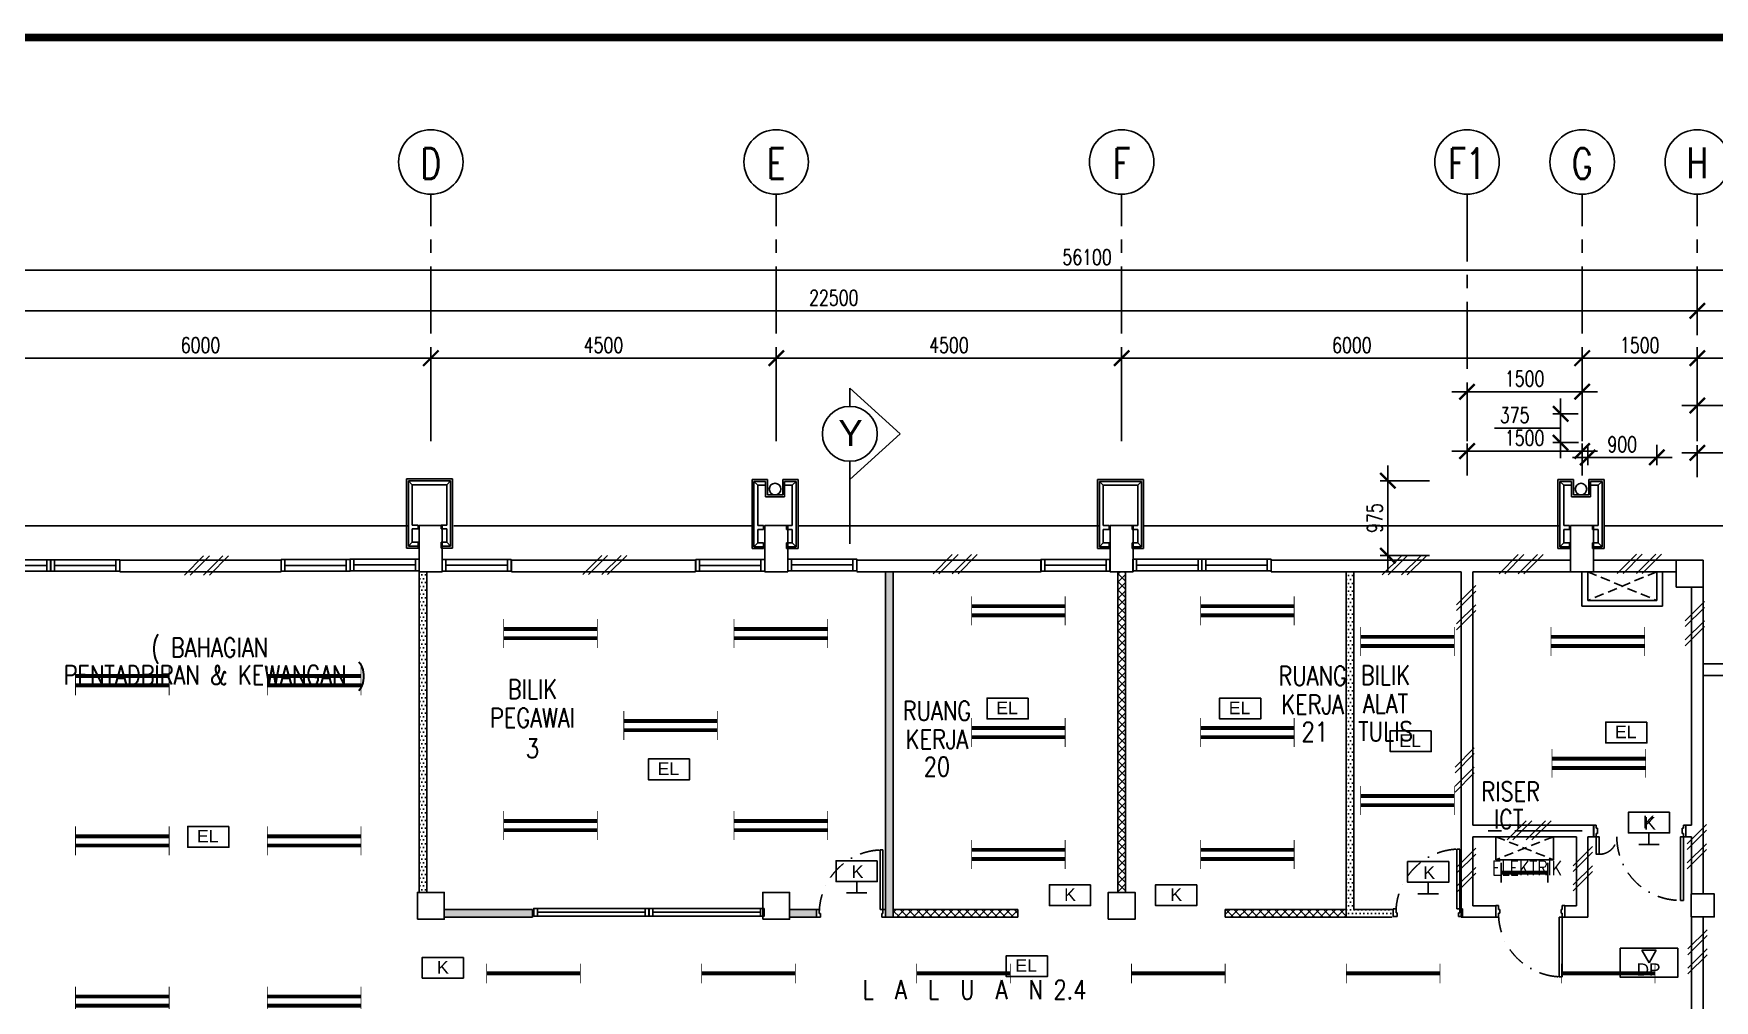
# Model space of a CAD drawing. Header units: inches. Extents: x 202414 to 86860507, y -1223215 to 71840.
# Drawn here: x 223768 to 245666, y 59252 to 71840 of the extents above; entities that cross this region are included whole.
import ezdxf
from ezdxf.enums import TextEntityAlignment as Align

# ---------------------------------------------------------------- set-up
doc = ezdxf.new("R2010")
doc.units = ezdxf.units.IN
doc.header["$MEASUREMENT"] = 0
for name, pattern in [('CENTER', [2, 1.25, -0.25, 0.25, -0.25]), ('DASHDOT', [1, 0.5, -0.25, 0, -0.25]), ('HIDDEN', [0.375, 0.25, -0.125])]:
    doc.linetypes.add(name, pattern=pattern)
for name, color, linetype in [('A-ARR', 4, 'Continuous'), ('A-BUBLE', 8, 'Continuous'), ('A-BUBLETEXT', 7, 'Continuous'), ('A-COLUMN', 3, 'Continuous'), ('A-DIM100', 4, 'Continuous'), ('A-DOOR', 9, 'Continuous'), ('A-ELEV3', 9, 'Continuous'), ('A-HATCH', 8, 'Continuous'), ('A-HIDDEN', 8, 'HIDDEN'), ('A-NOTE', 2, 'Continuous'), ('A-PANEL', 13, 'Continuous'), ('A-PARTITION', 4, 'Continuous'), ('A-PTILE', 8, 'Continuous'), ('A-ROOMSYM', 3, 'Continuous'), ('A-RWDP', 4, 'Continuous'), ('A-SECLINE', 3, 'CENTER'), ('A-TXTBOMBA', 7, 'Continuous'), ('A-WALL', 1, 'Continuous'), ('A-WIN', 9, 'Continuous'), ('A-WLH', 7, 'Continuous'), ('area', 3, 'Continuous'), ('Grid', 8, 'CENTER'), ('lamb(new)', 5, 'Continuous')]:
    doc.layers.add(name, color=color, linetype=linetype)
doc.layers.get('area').off()
doc.styles.add('arial', font='arial.ttf')
doc.styles.add('ARIAL-SPEC', font='arial.ttf', dxfattribs={"height": 200})
doc.styles.add('ROMANS', font='romans.shx', dxfattribs={"width": 0.75, "height": 200})
doc.styles.add('style1', font='romans.shx', dxfattribs={"height": 750})
doc.styles.add('STYLE2', font='romans.shx', dxfattribs={"width": 0.75, "height": 1000})
doc.dimstyles.new('DIM 100', dxfattribs={"dimtxt": 200, "dimasz": 200, "dimexe": 100, "dimexo": 70, "dimgap": 70, "dimtad": 1, "dimtoh": 1, "dimdec": 0, "dimzin": 0, "dimdsep": 46, "dimtxsty": 'ROMANS', "dimblk": 'ARCHTICK', "dimcen": 0.09, "dimdle": 200, "dimclrd": 4, "dimclre": 4, "dimclrt": 2, "dimadec": 0, "dimazin": 0, "dimtfac": 1, "dimtdec": 0, "dimtmove": 1, "dimatfit": 3, "dimfxl": 1, "dimtzin": 0, "dimarcsym": 0})
pattern_1 = [(0, (205174.55, -242907.89), (25, 50), [0, -50])]

# ---------------------------------------------------------------- blocks, each defined once
blk = doc.blocks.new('_ArchTick')
at = {"color": 0, "linetype": 'ByBlock', "const_width": 0.15}
blk.add_lwpolyline([(-0.5, -0.5), (0.5, 0.5)], dxfattribs=at)
blk = doc.blocks.new('*D176')
at = {"layer": 'A-ARR', "color": 4, "lineweight": -2, "transparency": 16777216}
for p, q in [((243662, 66314), (243662, 67089)), ((243893, 66889), (243562, 66889)), ((243327, 66702), (242801, 66702)), ((243662, 66702), (243327, 66702)), ((243895, 66514), (243562, 66514))]:
    blk.add_line(p, q, dxfattribs=at)
at = {"layer": 'DEFPOINTS', "color": 0, "transparency": 16777216}
for p in [(243662, 66889), (243963, 66889), (243965, 66514)]:
    blk.add_point(p, dxfattribs=at)
at = {"layer": 'A-ARR', "color": 4, "lineweight": -2, "transparency": 16777216, "xscale": 200, "yscale": 200, "zscale": 200}
for p, rotation in [((243662, 66889), 90), ((243662, 66514), 270)]:
    blk.add_blockref('_ArchTick', p, dxfattribs=dict(at, rotation=rotation))
at = {"layer": 'A-ARR', "color": 2, "transparency": 16777216, "insert": (243064, 66872), "char_height": 200, "attachment_point": 5, "style": 'ROMANS'}
blk.add_mtext('375', dxfattribs=at)
blk = doc.blocks.new('*D177')
at = {"layer": 'A-ARR', "color": 4, "lineweight": -2, "transparency": 16777216}
for p, q in [((244015, 66485), (244015, 66222)), ((244915, 66485), (244915, 66222)), ((243815, 66322), (245115, 66322))]:
    blk.add_line(p, q, dxfattribs=at)
at = {"layer": 'DEFPOINTS', "color": 0, "transparency": 16777216}
for p in [(244015, 66555), (244915, 66555), (244915, 66322)]:
    blk.add_point(p, dxfattribs=at)
at = {"layer": 'A-ARR', "color": 4, "lineweight": -2, "transparency": 16777216, "xscale": 200, "yscale": 200, "zscale": 200, "rotation": 180}
blk.add_blockref('_ArchTick', (244015, 66322), dxfattribs=at)
at = {"layer": 'A-ARR', "color": 4, "lineweight": -2, "transparency": 16777216, "xscale": 200, "yscale": 200, "zscale": 200}
blk.add_blockref('_ArchTick', (244915, 66322), dxfattribs=at)
at = {"layer": 'A-ARR', "color": 2, "transparency": 16777216, "insert": (244465, 66492), "char_height": 200, "attachment_point": 5, "style": 'ROMANS'}
blk.add_mtext('900', dxfattribs=at)
blk = doc.blocks.new('*D145')
at = {"layer": 'A-DIM100', "color": 4, "lineweight": -2, "transparency": 16777216}
for p, q in [((222943, 67297), (222943, 67714)), ((228943, 67297), (228943, 67714)), ((222743, 67614), (229143, 67614))]:
    blk.add_line(p, q, dxfattribs=at)
at = {"layer": 'DEFPOINTS', "color": 0, "transparency": 16777216}
for p in [(228943, 67614), (222943, 67227), (228943, 67227)]:
    blk.add_point(p, dxfattribs=at)
at = {"layer": 'A-DIM100', "color": 4, "lineweight": -2, "transparency": 16777216, "xscale": 200, "yscale": 200, "zscale": 200, "rotation": 180}
blk.add_blockref('_ArchTick', (222943, 67614), dxfattribs=at)
at = {"layer": 'A-DIM100', "color": 4, "lineweight": -2, "transparency": 16777216, "xscale": 200, "yscale": 200, "zscale": 200}
blk.add_blockref('_ArchTick', (228943, 67614), dxfattribs=at)
at = {"layer": 'A-DIM100', "color": 2, "transparency": 16777216, "insert": (225943, 67784), "char_height": 200, "attachment_point": 5, "style": 'ROMANS'}
blk.add_mtext('6000', dxfattribs=at)
blk = doc.blocks.new('*D146')
at = {"layer": 'A-DIM100', "color": 4, "lineweight": -2, "transparency": 16777216}
for p, q in [((228943, 67297), (228943, 67714)), ((233443, 67297), (233443, 67714)), ((228743, 67614), (233643, 67614))]:
    blk.add_line(p, q, dxfattribs=at)
at = {"layer": 'DEFPOINTS', "color": 0, "transparency": 16777216}
for p in [(233443, 67614), (228943, 67227), (233443, 67227)]:
    blk.add_point(p, dxfattribs=at)
at = {"layer": 'A-DIM100', "color": 4, "lineweight": -2, "transparency": 16777216, "xscale": 200, "yscale": 200, "zscale": 200, "rotation": 180}
blk.add_blockref('_ArchTick', (228943, 67614), dxfattribs=at)
at = {"layer": 'A-DIM100', "color": 4, "lineweight": -2, "transparency": 16777216, "xscale": 200, "yscale": 200, "zscale": 200}
blk.add_blockref('_ArchTick', (233443, 67614), dxfattribs=at)
at = {"layer": 'A-DIM100', "color": 2, "transparency": 16777216, "insert": (231193, 67784), "char_height": 200, "attachment_point": 5, "style": 'ROMANS'}
blk.add_mtext('4500', dxfattribs=at)
blk = doc.blocks.new('*D147')
at = {"layer": 'A-DIM100', "color": 4, "lineweight": -2, "transparency": 16777216}
for p, q in [((233443, 67297), (233443, 67714)), ((237943, 67297), (237943, 67714)), ((238143, 67614), (233243, 67614))]:
    blk.add_line(p, q, dxfattribs=at)
at = {"layer": 'DEFPOINTS', "color": 0, "transparency": 16777216}
for p in [(233443, 67614), (233443, 67227), (237943, 67227)]:
    blk.add_point(p, dxfattribs=at)
at = {"layer": 'A-DIM100', "color": 4, "lineweight": -2, "transparency": 16777216, "xscale": 200, "yscale": 200, "zscale": 200, "rotation": 180}
blk.add_blockref('_ArchTick', (233443, 67614), dxfattribs=at)
at = {"layer": 'A-DIM100', "color": 4, "lineweight": -2, "transparency": 16777216, "xscale": 200, "yscale": 200, "zscale": 200}
blk.add_blockref('_ArchTick', (237943, 67614), dxfattribs=at)
at = {"layer": 'A-DIM100', "color": 2, "transparency": 16777216, "insert": (235693, 67784), "char_height": 200, "attachment_point": 5, "style": 'ROMANS'}
blk.add_mtext('4500', dxfattribs=at)
blk = doc.blocks.new('*D148')
at = {"layer": 'A-DIM100', "color": 4, "lineweight": -2, "transparency": 16777216}
for p, q in [((237943, 67297), (237943, 67714)), ((243943, 67297), (243943, 67714)), ((244143, 67614), (237743, 67614))]:
    blk.add_line(p, q, dxfattribs=at)
at = {"layer": 'DEFPOINTS', "color": 0, "transparency": 16777216}
for p in [(237943, 67614), (237943, 67227), (243943, 67227)]:
    blk.add_point(p, dxfattribs=at)
at = {"layer": 'A-DIM100', "color": 4, "lineweight": -2, "transparency": 16777216, "xscale": 200, "yscale": 200, "zscale": 200, "rotation": 180}
blk.add_blockref('_ArchTick', (237943, 67614), dxfattribs=at)
at = {"layer": 'A-DIM100', "color": 4, "lineweight": -2, "transparency": 16777216, "xscale": 200, "yscale": 200, "zscale": 200}
blk.add_blockref('_ArchTick', (243943, 67614), dxfattribs=at)
at = {"layer": 'A-DIM100', "color": 2, "transparency": 16777216, "insert": (240943, 67784), "char_height": 200, "attachment_point": 5, "style": 'ROMANS'}
blk.add_mtext('6000', dxfattribs=at)
blk = doc.blocks.new('*D149')
at = {"layer": 'A-DIM100', "color": 4, "lineweight": -2, "transparency": 16777216}
for p, q in [((243943, 67297), (243943, 67714)), ((245443, 67297), (245443, 67714)), ((243743, 67614), (245643, 67614))]:
    blk.add_line(p, q, dxfattribs=at)
at = {"layer": 'DEFPOINTS', "color": 0, "transparency": 16777216}
for p in [(245443, 67614), (243943, 67227), (245443, 67227)]:
    blk.add_point(p, dxfattribs=at)
at = {"layer": 'A-DIM100', "color": 4, "lineweight": -2, "transparency": 16777216, "xscale": 200, "yscale": 200, "zscale": 200, "rotation": 180}
blk.add_blockref('_ArchTick', (243943, 67614), dxfattribs=at)
at = {"layer": 'A-DIM100', "color": 4, "lineweight": -2, "transparency": 16777216, "xscale": 200, "yscale": 200, "zscale": 200}
blk.add_blockref('_ArchTick', (245443, 67614), dxfattribs=at)
at = {"layer": 'A-DIM100', "color": 2, "transparency": 16777216, "insert": (244693, 67784), "char_height": 200, "attachment_point": 5, "style": 'ROMANS'}
blk.add_mtext('1500', dxfattribs=at)
blk = doc.blocks.new('*D150')
at = {"layer": 'A-DIM100', "color": 4, "lineweight": -2, "transparency": 16777216}
for p, q in [((245443, 67297), (245443, 67714)), ((251443, 67297), (251443, 67714)), ((251643, 67614), (245243, 67614))]:
    blk.add_line(p, q, dxfattribs=at)
at = {"layer": 'DEFPOINTS', "color": 0, "transparency": 16777216}
for p in [(245443, 67614), (245443, 67227), (251443, 67227)]:
    blk.add_point(p, dxfattribs=at)
at = {"layer": 'A-DIM100', "color": 4, "lineweight": -2, "transparency": 16777216, "xscale": 200, "yscale": 200, "zscale": 200, "rotation": 180}
blk.add_blockref('_ArchTick', (245443, 67614), dxfattribs=at)
at = {"layer": 'A-DIM100', "color": 4, "lineweight": -2, "transparency": 16777216, "xscale": 200, "yscale": 200, "zscale": 200}
blk.add_blockref('_ArchTick', (251443, 67614), dxfattribs=at)
at = {"layer": 'A-DIM100', "color": 2, "transparency": 16777216, "insert": (248443, 67784), "char_height": 200, "attachment_point": 5, "style": 'ROMANS'}
blk.add_mtext('6000', dxfattribs=at)
blk = doc.blocks.new('*D154')
at = {"layer": 'A-DIM100', "color": 4, "lineweight": -2, "transparency": 16777216}
for p, q in [((209243, 68760), (265743, 68760)), ((209443, 68443), (209443, 68860)), ((265543, 68443), (265543, 68860))]:
    blk.add_line(p, q, dxfattribs=at)
at = {"layer": 'DEFPOINTS', "color": 0, "transparency": 16777216}
for p in [(265543, 68760), (209443, 68373), (265543, 68373)]:
    blk.add_point(p, dxfattribs=at)
at = {"layer": 'A-DIM100', "color": 4, "lineweight": -2, "transparency": 16777216, "xscale": 200, "yscale": 200, "zscale": 200, "rotation": 180}
blk.add_blockref('_ArchTick', (209443, 68760), dxfattribs=at)
at = {"layer": 'A-DIM100', "color": 4, "lineweight": -2, "transparency": 16777216, "xscale": 200, "yscale": 200, "zscale": 200}
blk.add_blockref('_ArchTick', (265543, 68760), dxfattribs=at)
at = {"layer": 'A-DIM100', "color": 2, "transparency": 16777216, "insert": (237493, 68930), "char_height": 200, "attachment_point": 5, "style": 'ROMANS'}
blk.add_mtext('56100', dxfattribs=at)
blk = doc.blocks.new('*D155')
at = {"layer": 'A-DIM100', "color": 4, "lineweight": -2, "transparency": 16777216}
for p, q in [((222943, 67914), (222943, 68331)), ((245443, 67914), (245443, 68331)), ((222743, 68231), (245643, 68231))]:
    blk.add_line(p, q, dxfattribs=at)
at = {"layer": 'DEFPOINTS', "color": 0, "transparency": 16777216}
for p in [(245443, 68231), (222943, 67844), (245443, 67844)]:
    blk.add_point(p, dxfattribs=at)
at = {"layer": 'A-DIM100', "color": 4, "lineweight": -2, "transparency": 16777216, "xscale": 200, "yscale": 200, "zscale": 200, "rotation": 180}
blk.add_blockref('_ArchTick', (222943, 68231), dxfattribs=at)
at = {"layer": 'A-DIM100', "color": 4, "lineweight": -2, "transparency": 16777216, "xscale": 200, "yscale": 200, "zscale": 200}
blk.add_blockref('_ArchTick', (245443, 68231), dxfattribs=at)
at = {"layer": 'A-DIM100', "color": 2, "transparency": 16777216, "insert": (234193, 68401), "char_height": 200, "attachment_point": 5, "style": 'ROMANS'}
blk.add_mtext('22500', dxfattribs=at)
blk = doc.blocks.new('*D165')
at = {"layer": 'A-DIM100', "color": 4, "lineweight": -2, "transparency": 16777216}
for p, q in [((245443, 67914), (245443, 68331)), ((265543, 67914), (265543, 68331)), ((265743, 68231), (245243, 68231))]:
    blk.add_line(p, q, dxfattribs=at)
at = {"layer": 'DEFPOINTS', "color": 0, "transparency": 16777216}
for p in [(245443, 68231), (245443, 67844), (265543, 67844)]:
    blk.add_point(p, dxfattribs=at)
at = {"layer": 'A-DIM100', "color": 4, "lineweight": -2, "transparency": 16777216, "xscale": 200, "yscale": 200, "zscale": 200, "rotation": 180}
blk.add_blockref('_ArchTick', (245443, 68231), dxfattribs=at)
at = {"layer": 'A-DIM100', "color": 4, "lineweight": -2, "transparency": 16777216, "xscale": 200, "yscale": 200, "zscale": 200}
blk.add_blockref('_ArchTick', (265543, 68231), dxfattribs=at)
at = {"layer": 'A-DIM100', "color": 2, "transparency": 16777216, "insert": (255493, 68401), "char_height": 200, "attachment_point": 5, "style": 'ROMANS'}
blk.add_mtext('20100', dxfattribs=at)
blk = doc.blocks.new('*D136')
at = {"layer": 'A-DIM100', "color": 4, "lineweight": -2, "transparency": 16777216}
for p, q in [((245443, 66680), (245443, 67097)), ((248443, 66680), (248443, 67097)), ((248643, 66997), (245243, 66997))]:
    blk.add_line(p, q, dxfattribs=at)
at = {"layer": 'DEFPOINTS', "color": 0, "transparency": 16777216}
for p in [(245443, 66997), (245443, 66610), (248443, 66610)]:
    blk.add_point(p, dxfattribs=at)
at = {"layer": 'A-DIM100', "color": 4, "lineweight": -2, "transparency": 16777216, "xscale": 200, "yscale": 200, "zscale": 200, "rotation": 180}
blk.add_blockref('_ArchTick', (245443, 66997), dxfattribs=at)
at = {"layer": 'A-DIM100', "color": 4, "lineweight": -2, "transparency": 16777216, "xscale": 200, "yscale": 200, "zscale": 200}
blk.add_blockref('_ArchTick', (248443, 66997), dxfattribs=at)
at = {"layer": 'A-DIM100', "color": 2, "transparency": 16777216, "insert": (246943, 67167), "char_height": 200, "attachment_point": 5, "style": 'ROMANS'}
blk.add_mtext('3000', dxfattribs=at)
blk = doc.blocks.new('*D138')
at = {"layer": 'A-DIM100', "color": 4, "lineweight": -2, "transparency": 16777216}
for p, q in [((247593, 66380), (245243, 66380)), ((245443, 66063), (245443, 66480)), ((247393, 66063), (247393, 66480))]:
    blk.add_line(p, q, dxfattribs=at)
at = {"layer": 'DEFPOINTS', "color": 0, "transparency": 16777216}
for p in [(245443, 66380), (245443, 65993), (247393, 65993)]:
    blk.add_point(p, dxfattribs=at)
at = {"layer": 'A-DIM100', "color": 4, "lineweight": -2, "transparency": 16777216, "xscale": 200, "yscale": 200, "zscale": 200, "rotation": 180}
blk.add_blockref('_ArchTick', (245443, 66380), dxfattribs=at)
at = {"layer": 'A-DIM100', "color": 4, "lineweight": -2, "transparency": 16777216, "xscale": 200, "yscale": 200, "zscale": 200}
blk.add_blockref('_ArchTick', (247393, 66380), dxfattribs=at)
at = {"layer": 'A-DIM100', "color": 2, "transparency": 16777216, "insert": (246418, 66550), "char_height": 200, "attachment_point": 5, "style": 'ROMANS'}
blk.add_mtext('1950', dxfattribs=at)
blk = doc.blocks.new('*D134')
at = {"layer": 'A-DIM100', "color": 4, "lineweight": -2, "transparency": 16777216}
for p, q in [((242443, 66860), (242443, 67277)), ((243943, 66860), (243943, 67277)), ((244143, 67177), (242243, 67177))]:
    blk.add_line(p, q, dxfattribs=at)
at = {"layer": 'DEFPOINTS', "color": 0, "transparency": 16777216}
for p in [(242443, 67177), (242443, 66790), (243943, 66790)]:
    blk.add_point(p, dxfattribs=at)
at = {"layer": 'A-DIM100', "color": 4, "lineweight": -2, "transparency": 16777216, "xscale": 200, "yscale": 200, "zscale": 200, "rotation": 180}
blk.add_blockref('_ArchTick', (242443, 67177), dxfattribs=at)
at = {"layer": 'A-DIM100', "color": 4, "lineweight": -2, "transparency": 16777216, "xscale": 200, "yscale": 200, "zscale": 200}
blk.add_blockref('_ArchTick', (243943, 67177), dxfattribs=at)
at = {"layer": 'A-DIM100', "color": 2, "transparency": 16777216, "insert": (243193, 67347), "char_height": 200, "attachment_point": 5, "style": 'ROMANS'}
blk.add_mtext('1500', dxfattribs=at)
blk = doc.blocks.new('*D129')
at = {"layer": 'A-DIM100', "color": 4, "lineweight": -2, "transparency": 16777216}
for p, q in [((241411, 66218), (241411, 64843)), ((241956, 66018), (241311, 66018)), ((241956, 65043), (241311, 65043))]:
    blk.add_line(p, q, dxfattribs=at)
at = {"layer": 'DEFPOINTS', "color": 0, "transparency": 16777216}
for p in [(242026, 66018), (241411, 65043), (242026, 65043)]:
    blk.add_point(p, dxfattribs=at)
at = {"layer": 'A-DIM100', "color": 4, "lineweight": -2, "transparency": 16777216, "xscale": 200, "yscale": 200, "zscale": 200}
for p, rotation in [((241411, 66018), 90), ((241411, 65043), 270)]:
    blk.add_blockref('_ArchTick', p, dxfattribs=dict(at, rotation=rotation))
at = {"layer": 'A-DIM100', "color": 2, "transparency": 16777216, "insert": (241241, 65531), "char_height": 200, "attachment_point": 5, "rotation": 90, "style": 'ROMANS'}
blk.add_mtext('975', dxfattribs=at)
blk = doc.blocks.new('*D130')
at = {"layer": 'A-DIM100', "color": 4, "lineweight": -2, "transparency": 16777216}
for p, q in [((242243, 66405), (244143, 66405)), ((242443, 66088), (242443, 66505)), ((243943, 66088), (243943, 66505))]:
    blk.add_line(p, q, dxfattribs=at)
at = {"layer": 'DEFPOINTS', "color": 0, "transparency": 16777216}
for p in [(243943, 66405), (242443, 66018), (243943, 66018)]:
    blk.add_point(p, dxfattribs=at)
at = {"layer": 'A-DIM100', "color": 4, "lineweight": -2, "transparency": 16777216, "xscale": 200, "yscale": 200, "zscale": 200, "rotation": 180}
blk.add_blockref('_ArchTick', (242443, 66405), dxfattribs=at)
at = {"layer": 'A-DIM100', "color": 4, "lineweight": -2, "transparency": 16777216, "xscale": 200, "yscale": 200, "zscale": 200}
blk.add_blockref('_ArchTick', (243943, 66405), dxfattribs=at)
at = {"layer": 'A-DIM100', "color": 2, "transparency": 16777216, "insert": (243193, 66575), "char_height": 200, "attachment_point": 5, "style": 'ROMANS'}
blk.add_mtext('1500', dxfattribs=at)
blk = doc.blocks.new('A$C0ECF3D93')
at = {"layer": 'A-NOTE', "color": 8, "linetype": 'Continuous', "ltscale": 500}
for p, q in [((75, 825), (25, 875)), ((75, 650), (75, 825)), ((75, 825), (150, 825)), ((150, 875), (150, 825)), ((450, 875), (450, 825)), ((525, 825), (450, 825)), ((525, 825), (575, 875)), ((525, 650), (525, 825)), ((75, 650), (150, 650)), ((75, 75), (75, 600)), ((75, 600), (150, 600)), ((150, 650), (150, 600)), ((525, 650), (450, 650)), ((450, 650), (450, 600)), ((525, 600), (450, 600)), ((525, 75), (525, 600)), ((75, 75), (25, 25)), ((75, 75), (525, 75)), ((525, 75), (575, 25))]:
    blk.add_line(p, q, dxfattribs=at)
at = {"layer": 'A-PANEL', "color": 8}
for p, q in [((0, 0), (0, 900)), ((0, 900), (150, 900)), ((150, 900), (150, 875)), ((450, 900), (600, 900)), ((450, 900), (450, 875)), ((600, 900), (600, 0)), ((25, 875), (150, 875)), ((25, 25), (25, 875)), ((575, 875), (450, 875)), ((575, 25), (575, 875)), ((600, 0), (0, 0)), ((575, 25), (25, 25))]:
    blk.add_line(p, q, dxfattribs=at)
blk = doc.blocks.new('A$C75E66BF6')
at = {"layer": 'A-NOTE', "color": 8, "linetype": 'Continuous', "ltscale": 500}
for p, q in [((75, 825), (25, 875)), ((75, 650), (75, 825)), ((75, 825), (150, 825)), ((150, 875), (150, 825)), ((450, 875), (450, 825)), ((525, 825), (450, 825)), ((525, 825), (575, 875)), ((525, 650), (525, 825)), ((75, 650), (150, 650)), ((75, 75), (75, 600)), ((75, 600), (150, 600)), ((150, 650), (150, 600)), ((525, 650), (450, 650)), ((450, 650), (450, 600)), ((525, 600), (450, 600)), ((525, 75), (525, 600)), ((75, 75), (25, 25)), ((75, 75), (175, 75)), ((425, 75), (525, 75)), ((525, 75), (575, 25))]:
    blk.add_line(p, q, dxfattribs=at)
at = {"layer": 'A-PANEL', "color": 8}
for p, q in [((0, 0), (0, 900)), ((0, 900), (150, 900)), ((150, 900), (150, 875)), ((450, 900), (600, 900)), ((450, 900), (450, 875)), ((600, 900), (600, 0)), ((25, 875), (150, 875)), ((25, 25), (25, 875)), ((575, 875), (450, 875)), ((575, 25), (575, 875)), ((425, 225), (175, 225)), ((175, 25), (175, 225)), ((425, 225), (425, 25)), ((200, 0), (0, 0)), ((175, 25), (25, 25)), ((400, 200), (200, 200)), ((200, 0), (200, 200)), ((400, 200), (400, 0)), ((600, 0), (400, 0)), ((575, 25), (425, 25))]:
    blk.add_line(p, q, dxfattribs=at)
at = {"layer": 'A-RWDP', "color": 8}
blk.add_circle((300, 125), 75, dxfattribs=at)
blk = doc.blocks.new('A$C04C40081')
at = {"layer": 'A-WIN', "color": 8}
for p, q in [((850, 150), (50, 150)), ((850, 75), (50, 75)), ((850, 0), (50, 0))]:
    blk.add_line(p, q, dxfattribs=at)
at = {"layer": 'A-WIN', "color": 8, "linetype": 'Continuous'}
for points in [[(50, 150), (0, 150), (0, 0), (50, 0)], [(850, 150), (900, 150), (900, 0), (850, 0)]]:
    blk.add_lwpolyline(points, close=True, dxfattribs=at)
blk = doc.blocks.new('A$C58571686')
at = {"layer": 'A-WIN', "color": 8, "ltscale": 790000000.0}
for p, q in [((50, 100), (1450, 100)), ((1450, 0), (50, 0))]:
    blk.add_line(p, q, dxfattribs=at)
at = {"layer": 'A-WIN', "color": 8}
blk.add_line((50, 50), (1450, 50), dxfattribs=at)
for points in [[(50, 100), (0, 100), (0, 0), (50, 0)], [(1500, 100), (1450, 100), (1450, 0), (1500, 0)]]:
    blk.add_lwpolyline(points, close=True, dxfattribs=at)
blk = doc.blocks.new('A$C52B244CD')
at = {"layer": 'A-WLH', "color": 8}
for p, q in [((0, 0), (250, 250)), ((75, 0), (325, 250)), ((250, 0), (500, 250)), ((325, 0), (575, 250))]:
    blk.add_line(p, q, dxfattribs=at)
blk = doc.blocks.new('A$C49831240')
at = {"layer": 'A-WLH', "color": 8}
for p, q in [((250, 575), (0, 325)), ((250, 500), (0, 250)), ((250, 325), (0, 75)), ((250, 250), (0, 0))]:
    blk.add_line(p, q, dxfattribs=at)
blk = doc.blocks.new('A$C674C400B')
at = {"layer": 'A-DOOR', "color": 8}
for p, q in [((35, 150), (35, 927)), ((35, 927), (73, 927)), ((73, 150), (73, 927)), ((35, 150), (73, 150))]:
    blk.add_line(p, q, dxfattribs=at)
at = {"layer": 'A-DOOR', "color": 8, "linetype": 'Continuous'}
for p, q in [((0, 0), (0, 150)), ((0, 150), (0, 0)), ((0, 150), (35, 150)), ((0, 150), (0, 0)), ((0, 0), (0, 150)), ((0, 150), (0, 0)), ((0, 150), (0, 150)), ((0, 0), (0, 150)), ((0, 150), (0, 0)), ((0, 150), (0, 150)), ((35, 150), (35, 100)), ((35, 100), (50, 100)), ((35, 50), (50, 50)), ((35, 50), (35, 0)), ((50, 100), (50, 50)), ((865, 100), (850, 100)), ((850, 100), (850, 50)), ((865, 50), (850, 50)), ((900, 150), (865, 150)), ((865, 150), (865, 100)), ((865, 50), (865, 0)), ((900, 150), (900, 0)), ((900, 0), (900, 150)), ((900, 150), (900, 0)), ((900, 150), (900, 0)), ((900, 0), (900, 150)), ((900, 150), (900, 0)), ((900, 150), (900, 150)), ((900, 0), (900, 150)), ((900, 150), (900, 0)), ((900, 150), (900, 150)), ((0, 0), (35, 0)), ((0, 0), (0, 0)), ((0, 0), (0, 0)), ((900, 0), (865, 0)), ((900, 0), (900, 0)), ((900, 0), (900, 0))]:
    blk.add_line(p, q, dxfattribs=at)
at = {"layer": 'A-DOOR', "color": 8, "linetype": 'DASHDOT', "ltscale": 500}
blk.add_arc((35, 98), 830, 0.1381, 87.3759, dxfattribs=at)
blk = doc.blocks.new('A$C4F656F16')
at = {"layer": 'A-DOOR', "color": 8}
for p, q in [((35, 100), (35, 877)), ((35, 877), (73, 877)), ((73, 100), (73, 877)), ((35, 100), (73, 100))]:
    blk.add_line(p, q, dxfattribs=at)
at = {"layer": 'A-DOOR', "color": 8, "linetype": 'Continuous'}
for p, q in [((0, 100), (35, 100)), ((0, 100), (0, 100)), ((0, 100), (0, 0)), ((0, 100), (0, 100)), ((0, 0), (50, 0)), ((35, 100), (35, 50)), ((35, 50), (50, 50)), ((50, 50), (50, 0)), ((865, 50), (850, 50)), ((850, 50), (850, 0)), ((900, 0), (850, 0)), ((900, 100), (865, 100)), ((865, 100), (865, 50)), ((900, 100), (900, 100)), ((900, 100), (900, 0)), ((900, 100), (900, 100))]:
    blk.add_line(p, q, dxfattribs=at)
at = {"layer": 'A-DOOR', "color": 8, "linetype": 'DASHDOT', "ltscale": 500}
blk.add_arc((35, 48), 830, 0.1381, 87.3759, dxfattribs=at)
blk = doc.blocks.new('A$C453929C5')
at = {"layer": 'A-DOOR', "color": 8}
for p, q in [((829, 1168), (829, 1200)), ((829, 1200), (979, 1200)), ((829, 1168), (869, 1168)), ((869, 1150), (869, 1168)), ((869, 1150), (939, 1150)), ((939, 1150), (939, 1168)), ((979, 1168), (939, 1168)), ((979, 1168), (979, 1200)), ((829, 32), (829, 0)), ((829, 32), (869, 32)), ((869, 50), (939, 50)), ((869, 50), (869, 32)), ((939, 50), (939, 32)), ((979, 32), (939, 32)), ((979, 32), (979, 0)), ((829, 0), (979, 0))]:
    blk.add_line(p, q, dxfattribs=at)
for points in [[(829, 1168), (829, 1130), (600, 1130), (600, 1168)], [(829, 32), (829, 70), (0, 70), (0, 32)]]:
    blk.add_lwpolyline(points, close=True, dxfattribs=at)
at = {"layer": 'A-DOOR', "color": 8, "linetype": 'DASHDOT', "ltscale": 500}
for centre, radius, start, end in [((828, 1128), 228, 179.5322, 270.0678), ((828, 72), 828, 89.9322, 180.1289)]:
    blk.add_arc(centre, radius, start, end, dxfattribs=at)
blk = doc.blocks.new('YBC 236')
at = {"layer": 'lamb(new)'}
for points, const_width in [([(86612766, -1194189), (86612766, -1194446)], 10.2), ([(86613986, -1194189), (86613986, -1194446)], 10.2), ([(86612766, -1194317), (86613986, -1194317)], 50.8), ([(86612766, -1194437), (86613986, -1194437)], 50.8), ([(86612766, -1194309), (86612766, -1194566)], 10.2), ([(86613986, -1194309), (86613986, -1194566)], 10.2)]:
    blk.add_lwpolyline(points, dxfattribs=dict(at, const_width=const_width))
blk = doc.blocks.new('*U83')
at = {"layer": 'lamb(new)'}
blk.add_blockref('YBC 236', (-86613261, 1194413, -4), dxfattribs=at)
blk = doc.blocks.new('*U84')
at = {"layer": 'lamb(new)', "color": 0, "linetype": 'ByBlock', "lineweight": -2, "transparency": 16777216}
for p in [(0, 0), (2500, 0), (0, -2086), (2500, -2086), (0, -4172), (2500, -4172), (0, -6258), (2500, -6258)]:
    blk.add_blockref('*U83', p, dxfattribs=at)
blk = doc.blocks.new('YBC 136')
at = {"layer": 'lamb(new)'}
for points, const_width in [([(86612636, -1195077), (86612636, -1195333)], 10.2), ([(86613856, -1195077), (86613856, -1195333)], 10.2), ([(86612636, -1195205), (86613856, -1195205)], 50.8)]:
    blk.add_lwpolyline(points, dxfattribs=dict(at, const_width=const_width))
blk = doc.blocks.new('*U61')
at = {"layer": 'lamb(new)'}
blk.add_blockref('YBC 136', (-86613246, 1195205, -4), dxfattribs=at)
blk = doc.blocks.new('*U62')
at = {"layer": 'lamb(new)', "color": 0, "linetype": 'ByBlock', "lineweight": -2, "transparency": 16777216}
for p in [(0, 0), (2800, 0), (5600, 0), (8400, 0), (11200, 0), (14000, 0)]:
    blk.add_blockref('*U61', p, dxfattribs=at)
blk = doc.blocks.new('*U63')
at = {"layer": 'lamb(new)'}
blk.add_blockref('YBC 236', (-86613261, 1194413, -4), dxfattribs=at)
blk = doc.blocks.new('*U64')
at = {"layer": 'lamb(new)', "color": 0, "linetype": 'ByBlock', "lineweight": -2, "transparency": 16777216}
for p in [(0, 0), (3000, 0), (0, -2500), (3000, -2500)]:
    blk.add_blockref('*U63', p, dxfattribs=at)
blk = doc.blocks.new('*U65')
at = {"layer": 'lamb(new)'}
blk.add_blockref('YBC 236', (-86613261, 1194413, -4), dxfattribs=at)
blk = doc.blocks.new('*U66')
at = {"layer": 'lamb(new)', "color": 0, "linetype": 'ByBlock', "lineweight": -2, "transparency": 16777216}
for p in [(0, 0), (0, -1586), (0, -3173)]:
    blk.add_blockref('*U65', p, dxfattribs=at)
blk = doc.blocks.new('*U67')
at = {"layer": 'lamb(new)'}
blk.add_blockref('YBC 236', (-86613261, 1194413, -4), dxfattribs=at)
blk = doc.blocks.new('*U68')
at = {"layer": 'lamb(new)', "color": 0, "linetype": 'ByBlock', "lineweight": -2, "transparency": 16777216}
for p in [(0, 0), (0, -1586), (0, -3173)]:
    blk.add_blockref('*U67', p, dxfattribs=at)
blk = doc.blocks.new('YBS 118')
at = {"layer": 'lamb(new)'}
for p, q in [((86608002, -1196899), (86608002, -1196643)), ((86608612, -1196899), (86608612, -1196643))]:
    blk.add_line(p, q, dxfattribs=at)
for points, const_width in [([(86608002, -1196899), (86608002, -1196643)], 10.2), ([(86608612, -1196899), (86608612, -1196643)], 10.2), ([(86608612, -1196771), (86608002, -1196771)], 50.8)]:
    blk.add_lwpolyline(points, dxfattribs=dict(at, const_width=const_width))
blk = doc.blocks.new('EXITE')
at = {"layer": 'A-TXTBOMBA', "color": 3}
blk.add_lwpolyline([(86607836, -1196697), (86607300, -1196697), (86607300, -1196967), (86607836, -1196967)], close=True, dxfattribs=at)
at = {"layer": 'A-TXTBOMBA', "color": 3, "style": 'arial'}
blk.add_text('K', height=165, dxfattribs=at).set_placement((86607491, -1196907))
blk = doc.blocks.new('eexit')
at = {"layer": 'A-TXTBOMBA', "color": 3, "linetype": 'Continuous'}
for p, q in [((86699882, -1206011), (86699882, -1206171)), ((86700015, -1206171), (86699748, -1206171))]:
    blk.add_line(p, q, dxfattribs=at)
at = {"layer": 'A-TXTBOMBA', "color": 3}
blk.add_lwpolyline([(86700150, -1205751), (86699614, -1205751), (86699614, -1206022), (86700150, -1206022)], close=True, dxfattribs=at)
at = {"layer": 'A-TXTBOMBA', "color": 3, "style": 'arial'}
blk.add_text('K', height=165, dxfattribs=at).set_placement((86699817, -1205977))
blk = doc.blocks.new('Elight')
at = {"layer": 'A-TXTBOMBA', "color": 6}
blk.add_lwpolyline([(86606267, -1196730), (86605731, -1196730), (86605731, -1197001), (86606267, -1197001)], close=True, dxfattribs=at)
at = {"layer": 'A-TXTBOMBA', "color": 6, "style": 'arial'}
blk.add_text('EL', height=164.8, dxfattribs=at).set_placement((86605850, -1196940))

msp = doc.modelspace()

# ---------------------------------------------------------------- hatches: boundary and pattern name
at = {"layer": 'A-HATCH'}
h = msp.add_hatch(dxfattribs=at)
h.set_pattern_fill('DOTS', color=8, scale=800)
h.set_pattern_definition(pattern_1)
h.paths.add_polyline_path([(228792.7, 60658.2), (228892.7, 60658.2), (228892.7, 64833.2), (228792.7, 64833.2)])
h = msp.add_hatch(dxfattribs=at)
h.set_pattern_fill('DOTS', color=8, scale=800)
h.set_pattern_definition(pattern_1)
h.paths.add_polyline_path([(234967.7, 64833.2), (234867.7, 64833.2), (234867.7, 60483.2), (234967.7, 60483.2)])
h.paths.add_polyline_path([(234967.7, 60483.2), (234867.7, 60483.2), (234867.7, 60333.2), (234967.7, 60333.2)])
h.paths.add_polyline_path([(229117.7, 60433.2), (229117.7, 60333.2), (230292.7, 60333.2), (230292.7, 60433.2)])
h.paths.add_polyline_path([(233617.7, 60433.2), (233617.7, 60333.2), (233967.7, 60333.2), (233967.7, 60433.2)])
h = msp.add_hatch(dxfattribs=at)
h.set_pattern_fill('ANSI37', color=8, scale=600)
h.set_pattern_definition([(45, (205174.55, -250368.08), (-53.033009, 53.033009), []), (135, (205174.55, -250368.08), (-53.033009, -53.033009), [])])
h.paths.add_polyline_path([(234967.7, 60433.2), (234967.7, 60333.2), (236592.7, 60333.2), (236592.7, 60433.2)])
h.paths.add_polyline_path([(240867.7, 60333.2), (240867.7, 60433.2), (239292.7, 60433.2), (239292.7, 60333.2)])
h.paths.add_polyline_path([(237942.7, 60658.2), (237992.7, 60658.2), (237992.7, 64833.2), (237942.7, 64833.2)])
h.paths.add_polyline_path([(237892.7, 60658.2), (237942.7, 60658.2), (237942.7, 64833.2), (237892.7, 64833.2)])
h = msp.add_hatch(dxfattribs=at)
h.set_pattern_fill('DOTS', color=8, scale=800)
h.set_pattern_definition([(0, (205174.55, -250368.08), (25, 50), [0, -50])])
h.paths.add_polyline_path([(240967.7, 64833.2), (240867.7, 64833.2), (240867.7, 60483.2), (240967.7, 60483.2)])
h.paths.add_polyline_path([(241467.7, 60433.2), (240967.7, 60433.2), (240967.7, 60483.2), (240867.7, 60483.2), (240867.7, 60333.2), (241467.7, 60333.2)])

# ---------------------------------------------------------------- linework, layer by layer
at = {"color": 8}
msp.add_line((230267.7, 60333.2), (230267.7, 60433.2), dxfattribs=at)
at = {"color": 7}
msp.add_lwpolyline([(202464.2, 71789.6, 100, 100, 0), (281964.2, 71789.6, 100, 100, 0)], format="xyseb", dxfattribs=at)
at = {"layer": 'A-BUBLE'}
for centre in [(228942.7, 70168.5), (233442.7, 70168.5), (237942.7, 70168.5), (242442.7, 70168.5), (243942.7, 70168.5), (245442.7, 70168.5)]:
    msp.add_circle(centre, 420, dxfattribs=at)
at = {"layer": 'A-COLUMN', "color": 8}
for points in [[(229092.7, 65433.2), (228792.7, 65433.2), (228792.7, 64833.2), (229092.7, 64833.2)], [(233592.7, 65433.2), (233292.7, 65433.2), (233292.7, 64833.2), (233592.7, 64833.2)], [(238092.7, 65433.2), (237792.7, 65433.2), (237792.7, 64833.2), (238092.7, 64833.2)], [(244092.7, 65433.2), (243792.7, 65433.2), (243792.7, 64833.2), (244092.7, 64833.2)], [(245167.7, 64633.2), (245517.7, 64633.2), (245517.7, 64983.2), (245167.7, 64983.2)], [(228767.7, 60308.2), (229117.7, 60308.2), (229117.7, 60658.2), (228767.7, 60658.2)], [(233267.7, 60308.2), (233617.7, 60308.2), (233617.7, 60658.2), (233267.7, 60658.2)], [(237767.7, 60308.2), (238117.7, 60308.2), (238117.7, 60658.2), (237767.7, 60658.2)], [(245363.4, 60339.1), (245663.4, 60339.1), (245663.4, 60639.1), (245363.4, 60639.1)]]:
    msp.add_lwpolyline(points, close=True, dxfattribs=at)
at = {"layer": 'A-ELEV3', "color": 8}
for p, q in [((223242.7, 65432.9), (228642.7, 65432.9)), ((233142.7, 65432.9), (229242.7, 65432.9)), ((237642.7, 65432.9), (233742.7, 65432.9)), ((243642.7, 65432.9), (238242.7, 65432.9)), ((244242.7, 65432.9), (245967.7, 65432.9))]:
    msp.add_line(p, q, dxfattribs=at)
at = {"layer": 'A-HIDDEN', "color": 8, "linetype": 'HIDDEN', "ltscale": 500}
for p, q in [((244914.8, 64833.2), (244014.8, 64457.4)), ((244014.8, 64833.2), (244914.8, 64458.2)), ((243567.7, 61383.2), (242817.7, 61083.2)), ((242817.7, 61383.2), (243567.7, 61083.2))]:
    msp.add_line(p, q, dxfattribs=at)
at = {"layer": 'A-PARTITION', "color": 8}
for p, q in [((228792.7, 64833.2), (228792.7, 60658.2)), ((228892.7, 64833.2), (228892.7, 60658.2)), ((234867.7, 60333.2), (234867.7, 64833.2)), ((234967.7, 64833.2), (234967.7, 60333.2)), ((237892.7, 64833.2), (237892.7, 60658.2)), ((237992.7, 64833.2), (237992.7, 60658.2)), ((240867.7, 64833.2), (240867.7, 60333.2)), ((240967.7, 64833.2), (240967.7, 60433.2)), ((230267.7, 60433.2), (229117.7, 60433.2)), ((230267.7, 60333.2), (229117.7, 60333.2)), ((233967.7, 60433.2), (233617.7, 60433.2)), ((233617.7, 60333.2), (233967.7, 60333.2)), ((233967.7, 60333.2), (233967.7, 60433.2)), ((234967.7, 60333.2), (234867.7, 60333.2)), ((236592.7, 60433.2), (234967.7, 60433.2)), ((236592.7, 60333.2), (234967.7, 60333.2)), ((236592.7, 60333.2), (236592.7, 60433.2)), ((239292.7, 60433.2), (240867.7, 60433.2)), ((239292.7, 60333.2), (239292.7, 60433.2)), ((239292.7, 60333.2), (240867.7, 60333.2)), ((241467.7, 60333.2), (240867.7, 60333.2)), ((241467.7, 60433.2), (240967.7, 60433.2))]:
    msp.add_line(p, q, dxfattribs=at)
at = {"layer": 'A-PTILE', "color": 8}
for p, q in [((243939.8, 64833.2), (243939.8, 64383.2)), ((244014.8, 64833.2), (244014.8, 64458.2)), ((244014.8, 64833.2), (244914.8, 64833.2)), ((244914.8, 64833.2), (244914.8, 64458.2)), ((244989.8, 64833.2), (244989.8, 64383.2)), ((243939.8, 64383.2), (244989.8, 64383.2)), ((244014.8, 64458.2), (244914.8, 64458.2)), ((242817.7, 61383.2), (242817.7, 61083.2)), ((243567.7, 61383.2), (243567.7, 61083.2)), ((242817.7, 61083.2), (243567.7, 61083.2))]:
    msp.add_line(p, q, dxfattribs=at)
at = {"layer": 'A-SECLINE', "color": 8, "linetype": 'Continuous', "ltscale": 500}
for p, q in [((235058.8, 66628.8), (234401.7, 67222.9)), ((234401.7, 66986.1), (234401.7, 67222.9)), ((235058.8, 66628.8), (234401.7, 66034.8))]:
    msp.add_line(p, q, dxfattribs=at)
at = {"layer": 'A-SECLINE', "color": 8, "linetype": 'CENTER', "ltscale": 500}
for p, q in [((234401.7, 65823.4), (234401.7, 66271.5)), ((234401.7, 66271.5), (234401.7, 66034.8)), ((234401.7, 65823.4), (234401.7, 65089.6))]:
    msp.add_line(p, q, dxfattribs=at)
at = {"layer": 'A-SECLINE', "color": 8, "linetype": 'Continuous', "ltscale": 500}
msp.add_circle((234401.7, 66628.8), 357.3, dxfattribs=at)
at = {"layer": 'A-TXTBOMBA', "color": 8}
for p, q in [((244718.9, 59905.2), (244814.6, 59742.1)), ((244718.9, 59905.2), (244907.3, 59905.2)), ((244814.6, 59742.1), (244907.3, 59905.2))]:
    msp.add_line(p, q, dxfattribs=at)
msp.add_lwpolyline([(245188.1, 59930.9), (244438.1, 59930.9), (244438.1, 59553), (245188.1, 59553)], close=True, dxfattribs=at)
at = {"layer": 'A-WALL', "color": 8, "linetype": 'Continuous', "ltscale": 900}
for p, q in [((224892.7, 64983.2), (226992.7, 64983.2)), ((224892.7, 64833.2), (224892.7, 64983.2)), ((226992.7, 64833.2), (224892.7, 64833.2)), ((226992.7, 64983.2), (226992.7, 64833.2)), ((229992.7, 64983.2), (232392.7, 64983.2)), ((229992.7, 64833.2), (229992.7, 64983.2)), ((232392.7, 64833.2), (229992.7, 64833.2)), ((232392.7, 64983.2), (232392.7, 64833.2)), ((234492.7, 64983.2), (236892.7, 64983.2)), ((236892.7, 64833.2), (234492.7, 64833.2)), ((236892.7, 64983.2), (236892.7, 64833.2)), ((239892.7, 64983.2), (243792.7, 64983.2)), ((239892.7, 64833.2), (239892.7, 64983.2)), ((242367.7, 64833.2), (239892.7, 64833.2)), ((242367.7, 64833.2), (242367.7, 60333.2)), ((242517.7, 64833.2), (242517.7, 61533.2)), ((243792.7, 64833.2), (242517.7, 64833.2)), ((244092.7, 61533.2), (242517.7, 61533.2)), ((244092.7, 61533.2), (244092.7, 61383.2)), ((245367.7, 61533.2), (245292.7, 61533.2)), ((245292.7, 61533.2), (245292.7, 61383.2)), ((242517.7, 61383.2), (242517.7, 60483.2)), ((243867.7, 61383.2), (242517.7, 61383.2)), ((243867.7, 61383.2), (243867.7, 60483.2)), ((244017.7, 61383.2), (244017.7, 60333.2)), ((244092.7, 61383.2), (244017.7, 61383.2)), ((245367.7, 61383.2), (245292.7, 61383.2)), ((242817.7, 60483.2), (242517.7, 60483.2)), ((243717.7, 60483.2), (243867.7, 60483.2)), ((242817.7, 60333.2), (242367.7, 60333.2)), ((243717.7, 60333.2), (244017.7, 60333.2))]:
    msp.add_line(p, q, dxfattribs=at)
at = {"layer": 'A-WALL', "color": 8}
for p, q in [((245167.7, 64983.2), (244092.7, 64983.2)), ((244092.7, 64833.2), (245167.7, 64833.2)), ((245367.7, 64633.2), (245367.7, 61533.2)), ((245517.7, 60633.2), (245517.7, 64633.2)), ((245367.7, 61383.2), (245367.7, 60633.2)), ((245367.7, 60333.2), (245367.7, 54333.2)), ((245517.7, 55533.2), (245517.7, 60333.2))]:
    msp.add_line(p, q, dxfattribs=at)
at = {"layer": 'A-WALL', "color": 8, "linetype": 'Continuous', "ltscale": 900}
msp.add_lwpolyline([(245517.7, 63483.2), (245517.7, 63633.2), (245967.7, 63633.2), (245967.7, 63483.2)], close=True, dxfattribs=at)
at = {"layer": 'Grid', "ltscale": 700}
for p, q in [((228942.7, 66534), (228942.7, 69748.5)), ((233442.7, 66534), (233442.7, 69748.5)), ((237942.7, 66534), (237942.7, 69748.5)), ((242442.7, 69748.5), (242442.7, 66534)), ((243942.7, 66534), (243942.7, 69748.5)), ((245442.7, 66534), (245442.7, 69748.5))]:
    msp.add_line(p, q, dxfattribs=at)
at = {"layer": 'Grid', "color": 8, "ltscale": 700}
msp.add_line((243942.7, 61458.2), (242626.7, 61458.2), dxfattribs=at)

# ---------------------------------------------------------------- block references
at = {"layer": 'A-ARR', "color": 8, "rotation": 180}
for name, p in [('A$C0ECF3D93', (229226.1, 66041.6)), ('A$C75E66BF6', (233727.7, 66034.5)), ('A$C0ECF3D93', (238228.5, 66034.5)), ('A$C75E66BF6', (244228, 66034.4))]:
    msp.add_blockref(name, p, dxfattribs=at)
at = {"layer": 'A-ARR', "color": 8}
for p in [(230284.4, 60349), (231786.3, 60349.6)]:
    msp.add_blockref('A$C58571686', p, dxfattribs=at)
at = {"layer": 'A-DOOR', "color": 8}
for name, p, rotation in [('A$C453929C5', (245294.4, 60553.9), 90), ('A$C674C400B', (243718.3, 60485.9), 180)]:
    msp.add_blockref(name, p, dxfattribs=dict(at, rotation=rotation))
at = {"layer": 'A-DOOR', "color": 8, "xscale": -1}
for p in [(234868.7, 60333.4), (242382.7, 60343.9)]:
    msp.add_blockref('A$C4F656F16', p, dxfattribs=at)
at = {"layer": 'A-WIN', "color": 8}
for p in [(223089.7, 64838.8), (223990.6, 64839.1), (226991.2, 64840.6), (227891.5, 64846.8), (229090.6, 64842.3), (232394.3, 64840.3), (233592.3, 64847), (236891.2, 64842.5), (238088.7, 64845.4), (238989.1, 64845.5)]:
    msp.add_blockref('A$C04C40081', p, dxfattribs=at)
at = {"layer": 'A-WLH', "color": 8}
for name, p in [('A$C52B244CD', (225733.4, 64790.1)), ('A$C52B244CD', (230921.9, 64796.4)), ('A$C52B244CD', (235487.2, 64806.1)), ('A$C52B244CD', (241339.1, 64790.7)), ('A$C52B244CD', (242859.9, 64805.6)), ('A$C52B244CD', (244400.8, 64811.3)), ('A$C49831240', (242306.2, 64078.7)), ('A$C49831240', (245285.1, 63869.4)), ('A$C49831240', (242287.3, 61964.8)), ('A$C52B244CD', (242964, 61340.2)), ('A$C49831240', (245311.1, 60966.7)), ('A$C49831240', (242306.6, 60657.8)), ('A$C49831240', (243826, 60680.1)), ('A$C49831240', (245320.7, 59597))]:
    msp.add_blockref(name, p, dxfattribs=at)
at = {"layer": 'area'}
for name, p in [('Elight', (-86369540.3, 1259917.7)), ('Elight', (-86366511.7, 1259917.7)), ('Elight', (-86361481.3, 1259605.6)), ('Elight', (-86364289.1, 1259492)), ('Elight', (-86373953.3, 1259125.4)), ('EXITE', (-86362755, 1258398.9)), ('eexit', (-86455068.7, 1267453.4)), ('Elight', (-86379954.5, 1258247.6)), ('eexit', (-86465390.5, 1266821.4)), ('eexit', (-86457944.8, 1266811.1)), ('EXITE', (-86370298, 1257454.2)), ('EXITE', (-86368914.5, 1257454.2)), ('EXITE', (-86378468.2, 1256508.3)), ('Elight', (-86369291.2, 1256563.6))]:
    msp.add_blockref(name, p, dxfattribs=at)
at = {"layer": 'lamb(new)'}
for name, p in [('*U66', (236482.9, 64288.8, 4.1)), ('*U68', (239466.5, 64288.8, 4.1)), ('*U64', (230387.9, 63991.9, 4.1)), ('YBC 236', (-86371708, 1258302.3)), ('YBC 236', (-86369229.7, 1258302.3)), ('*U84', (224809.1, 63378, 4.1)), ('YBC 236', (-86381309, 1257207.2)), ('YBC 236', (-86369214.8, 1256716.1)), ('YBC 236', (-86371708, 1256230.1)), ('YBS 118', (-86365114.4, 1257686.6)), ('*U62', (230281.7, 59603.3, 4.3))]:
    msp.add_blockref(name, p, dxfattribs=at)

# ---------------------------------------------------------------- texts
at = {"layer": 'A-BUBLETEXT', "color": 3, "style": 'STYLE2', "width": 0.75}
for s, p in [('D', (228942.7, 69948.2)), ('E', (233442.7, 69948.2)), ('F', (237942.7, 69948.2)), ('F1', (242442.7, 69948.2)), ('G', (243942.7, 69948.2)), ('H', (245442.7, 69956.2))]:
    msp.add_text(s, height=400, dxfattribs=at).set_placement(p, align=Align.CENTER)
at = {"layer": 'A-ROOMSYM', "color": 8, "style": 'style1', "width": 0.8}
for s, height, p in [('( BAHAGIAN ', 250, (226129.6, 63720.3)), ('PENTADBIRAN & KEWANGAN )', 250, (226129.6, 63363.6)), ('RUANG', 250, (240430.8, 63352.6)), ('BILIK', 250, (241379.2, 63362.5)), ('BILIK', 250, (230266.7, 63179.1)), ('RUANG', 250, (235536.6, 62898.4)), ('KERJA', 250, (240430.8, 62980.4)), ('ALAT', 250, (241379.2, 62989.5)), ('PEGAWAI', 250, (230266.7, 62806.9)), ('21', 250, (240460.3, 62624.6)), ('TULIS', 250, (241379.2, 62630.1)), ('3', 250, (230266.7, 62408.9)), ('KERJA', 250, (235536.6, 62526.2)), ('20', 250, (235536.6, 62170.4)), ('RISER', 250, (243011, 61847.2)), ('ICT', 250, (242985.1, 61487.8)), ('ELEKTRIK', 187.5, (243221.9, 60883.1)), ('L  A  L  U  A  N 2.4', 250, (236026.5, 59265.6))]:
    msp.add_text(s, height=height, dxfattribs=at).set_placement(p, align=Align.CENTER)
at = {"layer": 'A-SECLINE', "color": 8, "linetype": 'CENTER', "ltscale": 500, "style": 'ARIAL-SPEC'}
msp.add_attdef('Y', (234254, 66469.4), 'T1', height=337.5, dxfattribs=at)
at = {"layer": 'A-TXTBOMBA', "color": 8, "style": 'arial'}
msp.add_text('DP', height=160, dxfattribs=at).set_placement((244652.9, 59573))

# ---------------------------------------------------------------- dimensions: what is measured, and where the dimension line sits
at = {"layer": 'A-ARR'}
dim = msp.add_linear_dim(base=(243662, 66889), p1=(243964.6, 66514), p2=(243962.7, 66889), angle=90, dimstyle='DIM 100', override={"dimfxl": 0.18, "dimarcsym": 1}, dxfattribs=at)
dim.commit()
dim.dimension.update_dxf_attribs({"geometry": '*D176', "text_midpoint": (243257, 66871.5)})
dim = msp.add_linear_dim(base=(244914.8, 66321.7), p1=(244014.8, 66554.8), p2=(244914.8, 66554.8), dimstyle='DIM 100', override={"dimfxl": 0.18, "dimarcsym": 1}, dxfattribs=at)
dim.commit()
dim.dimension.update_dxf_attribs({"geometry": '*D177', "text_midpoint": (244464.8, 66491.7)})
at = {"layer": 'A-DIM100'}
for base, p1, p2, picture, middle in [((265542.7, 68760.2), (209442.7, 68373.1), (265542.7, 68373.1), '*D154', (237492.7, 68930.2)), ((245442.7, 68231.5), (222942.7, 67844.4), (245442.7, 67844.4), '*D155', (234192.7, 68401.5)), ((228942.7, 67614.3), (222942.7, 67227.3), (228942.7, 67227.3), '*D145', (225942.7, 67784.3)), ((233442.7, 67614.3), (228942.7, 67227.3), (233442.7, 67227.3), '*D146', (231192.7, 67784.3)), ((245442.7, 67614.3), (243942.7, 67227.3), (245442.7, 67227.3), '*D149', (244692.7, 67784.3)), ((243942.7, 66404.7), (242442.7, 66017.6), (243942.7, 66017.6), '*D130', (243192.7, 66574.7))]:
    dim = msp.add_linear_dim(base=base, p1=p1, p2=p2, dimstyle='DIM 100', dxfattribs=at)
    dim.commit()
    dim.dimension.update_dxf_attribs({"geometry": picture, "text_midpoint": middle})
for base, p1, p2, angle, picture, middle in [((245442.7, 68231.5), (265542.7, 67844.4), (245442.7, 67844.4), 180, '*D165', (255492.7, 68401.5)), ((233442.7, 67614.3), (237942.7, 67227.3), (233442.7, 67227.3), 180, '*D147', (235692.7, 67784.3)), ((237942.7, 67614.3), (243942.7, 67227.3), (237942.7, 67227.3), 180, '*D148', (240942.7, 67784.3)), ((245442.7, 67614.3), (251442.7, 67227.3), (245442.7, 67227.3), 180, '*D150', (248442.7, 67784.3)), ((242442.7, 67177.2), (243942.7, 66790.1), (242442.7, 66790.1), 180, '*D134', (243192.7, 67347.2)), ((245442.7, 66997.2), (248442.7, 66610.1), (245442.7, 66610.1), 180, '*D136', (246942.7, 67167.2)), ((245442.7, 66380), (247392.7, 65993), (245442.7, 65993), 180, '*D138', (246417.7, 66550)), ((241410.8, 65043.3), (242026.5, 66018.3), (242026.5, 65043.3), 90, '*D129', (241240.8, 65530.8))]:
    dim = msp.add_linear_dim(base=base, p1=p1, p2=p2, angle=angle, dimstyle='DIM 100', dxfattribs=at)
    dim.commit()
    dim.dimension.update_dxf_attribs({"geometry": picture, "text_midpoint": middle})

doc.saveas('drawing.dxf')
